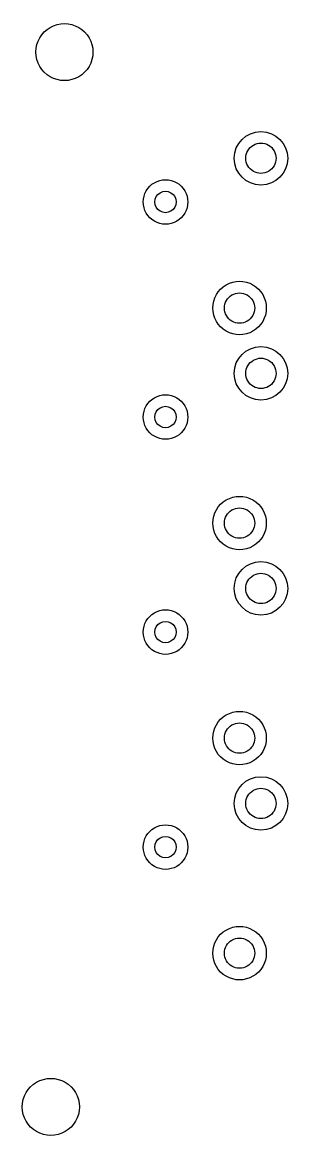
# Model space of a CAD drawing. Extents: x 2 to 134, y -65 to -1.
# Drawn here: x 2.3 to 17.1, y -64.7 to -2.2 of the extents above; entities that cross this region are included whole.
import ezdxf

# ---------------------------------------------------------------- set-up
doc = ezdxf.new("R2010")
doc.units = 0
doc.layers.get('0').update_dxf_attribs({"linetype": 'CONTINUOUS'})

msp = doc.modelspace()

# ---------------------------------------------------------------- linework, layer by layer
at = {"color": 7}
for p, q in [((6.223993, -3.872611), (6.223993, -3.872611)), ((16.492007, -9.832594), (16.492007, -9.832594)), ((17.142005, -9.832594), (17.142005, -9.832594)), ((10.892003, -12.282602), (10.892003, -12.282602)), ((11.542004, -12.282602), (11.542004, -12.282602)), ((15.292009, -18.232603), (15.292009, -18.232603)), ((15.942008, -18.232603), (15.942008, -18.232603)), ((16.492007, -21.897594), (16.492007, -21.897594)), ((17.142005, -21.897594), (17.142005, -21.897594)), ((10.892003, -24.347602), (10.892003, -24.347602)), ((11.542004, -24.347602), (11.542004, -24.347602)), ((15.292009, -30.297679), (15.292009, -30.297679)), ((15.942008, -30.297679), (15.942008, -30.297679)), ((16.492007, -33.962645), (16.492007, -33.962645)), ((17.142005, -33.962645), (17.142005, -33.962645)), ((10.892003, -36.412729), (10.892003, -36.412729)), ((11.542004, -36.412729), (11.542004, -36.412729)), ((15.292009, -42.362679), (15.292009, -42.362679)), ((15.942008, -42.362679), (15.942008, -42.362679)), ((16.492007, -46.027645), (16.492007, -46.027645)), ((17.142005, -46.027645), (17.142005, -46.027645)), ((10.892003, -48.477729), (10.892003, -48.477729)), ((11.542004, -48.477729), (11.542004, -48.477729)), ((15.292009, -54.427679), (15.292009, -54.427679)), ((15.942008, -54.427679), (15.942008, -54.427679)), ((5.461993, -63.054535), (5.461993, -63.054535))]:
    msp.add_line(p, q, dxfattribs=at)
for points in [[(3.023994, -3.872611), (3.023994, -3.300986), (3.328953, -2.772783), (3.823994, -2.486971)], [(3.823994, -2.486971), (4.319036, -2.201159), (4.928952, -2.201159), (5.423993, -2.486971)], [(5.423993, -2.486971), (5.919035, -2.772783), (6.223993, -3.300986), (6.223993, -3.872611)], [(3.823994, -5.258251), (3.328953, -4.972439), (3.023994, -4.444236), (3.023994, -3.872611)], [(6.223993, -3.872611), (6.223993, -4.444236), (5.919035, -4.972439), (5.423993, -5.258251)], [(5.423993, -5.258251), (4.928952, -5.544063), (4.319036, -5.544063), (3.823994, -5.258251)], [(14.142006, -9.832594), (14.142006, -9.004167), (14.813579, -8.332595), (15.642006, -8.332595)], [(15.642006, -8.332595), (16.470433, -8.332595), (17.142005, -9.004167), (17.142005, -9.832594)], [(14.792005, -9.832594), (14.792005, -9.528918), (14.954014, -9.24831), (15.217005, -9.096472)], [(15.217005, -9.096472), (15.479997, -8.944634), (15.804015, -8.944634), (16.067006, -9.096472)], [(16.067006, -9.096472), (16.329997, -9.24831), (16.492007, -9.528918), (16.492007, -9.832594)], [(15.642006, -11.332593), (14.813579, -11.332593), (14.142006, -10.661021), (14.142006, -9.832594)], [(15.217005, -10.568716), (14.954014, -10.416878), (14.792005, -10.13627), (14.792005, -9.832594)], [(17.142005, -9.832594), (17.142005, -10.661021), (16.470433, -11.332593), (15.642006, -11.332593)], [(16.492007, -9.832594), (16.492007, -10.13627), (16.329997, -10.416878), (16.067006, -10.568716)], [(16.067006, -10.568716), (15.804015, -10.720554), (15.479997, -10.720554), (15.217005, -10.568716)], [(9.042004, -12.282602), (9.042004, -11.83602), (9.280252, -11.423361), (9.667004, -11.20007)], [(9.667004, -11.20007), (10.053755, -10.976779), (10.530252, -10.976779), (10.917004, -11.20007)], [(10.917004, -11.20007), (11.303755, -11.423361), (11.542004, -11.83602), (11.542004, -12.282602)], [(9.692005, -12.282602), (9.692005, -12.068243), (9.806364, -11.870167), (9.992004, -11.762988)], [(9.992004, -11.762988), (10.177645, -11.655808), (10.406363, -11.655808), (10.592003, -11.762988)], [(10.592003, -11.762988), (10.777643, -11.870167), (10.892003, -12.068243), (10.892003, -12.282602)], [(9.667004, -13.365134), (9.280252, -13.141843), (9.042004, -12.729184), (9.042004, -12.282602)], [(9.992004, -12.802216), (9.806364, -12.695037), (9.692005, -12.496961), (9.692005, -12.282602)], [(10.892003, -12.282602), (10.892003, -12.496961), (10.777643, -12.695037), (10.592003, -12.802216)], [(11.542004, -12.282602), (11.542004, -12.729184), (11.303755, -13.141843), (10.917004, -13.365134)], [(10.592003, -12.802216), (10.406363, -12.909395), (10.177645, -12.909395), (9.992004, -12.802216)], [(10.917004, -13.365134), (10.530252, -13.588425), (10.053755, -13.588425), (9.667004, -13.365134)], [(13.692008, -16.933565), (14.15611, -16.665616), (14.727906, -16.665616), (15.192008, -16.933565)], [(12.942009, -18.232603), (12.942009, -17.696704), (13.227907, -17.201514), (13.692008, -16.933565)], [(13.592007, -18.232603), (13.592007, -17.928927), (13.754017, -17.648318), (14.017008, -17.49648)], [(14.017008, -17.49648), (14.279999, -17.344642), (14.604017, -17.344642), (14.867009, -17.49648)], [(14.867009, -17.49648), (15.13, -17.648318), (15.292009, -17.928927), (15.292009, -18.232603)], [(15.192008, -16.933565), (15.656109, -17.201514), (15.942008, -17.696704), (15.942008, -18.232603)], [(13.692008, -19.53164), (13.227907, -19.263691), (12.942009, -18.768501), (12.942009, -18.232603)], [(14.017008, -18.968725), (13.754017, -18.816887), (13.592007, -18.536279), (13.592007, -18.232603)], [(15.292009, -18.232603), (15.292009, -18.536279), (15.13, -18.816887), (14.867009, -18.968725)], [(15.942008, -18.232603), (15.942008, -18.768501), (15.656109, -19.263691), (15.192008, -19.53164)], [(14.867009, -18.968725), (14.604017, -19.120563), (14.279999, -19.120563), (14.017008, -18.968725)], [(15.192008, -19.53164), (14.727906, -19.799589), (14.15611, -19.799589), (13.692008, -19.53164)], [(14.142006, -21.897594), (14.142006, -21.069167), (14.813579, -20.397595), (15.642006, -20.397595)], [(15.642006, -20.397595), (16.470433, -20.397595), (17.142005, -21.069167), (17.142005, -21.897594)], [(14.792005, -21.897594), (14.792005, -21.593918), (14.954014, -21.31331), (15.217005, -21.161472)], [(15.217005, -21.161472), (15.479997, -21.009634), (15.804015, -21.009634), (16.067006, -21.161472)], [(16.067006, -21.161472), (16.329997, -21.31331), (16.492007, -21.593918), (16.492007, -21.897594)], [(15.642006, -23.397593), (14.813579, -23.397593), (14.142006, -22.726021), (14.142006, -21.897594)], [(15.217005, -22.633716), (14.954014, -22.481878), (14.792005, -22.20127), (14.792005, -21.897594)], [(17.142005, -21.897594), (17.142005, -22.726021), (16.470433, -23.397593), (15.642006, -23.397593)], [(16.492007, -21.897594), (16.492007, -22.20127), (16.329997, -22.481878), (16.067006, -22.633716)], [(9.667004, -23.26507), (10.053755, -23.041779), (10.530252, -23.041779), (10.917004, -23.26507)], [(16.067006, -22.633716), (15.804015, -22.785554), (15.479997, -22.785554), (15.217005, -22.633716)], [(9.042004, -24.347602), (9.042004, -23.90102), (9.280252, -23.488361), (9.667004, -23.26507)], [(9.992004, -23.827988), (10.177645, -23.720808), (10.406363, -23.720808), (10.592003, -23.827988)], [(10.917004, -23.26507), (11.303755, -23.488361), (11.542004, -23.90102), (11.542004, -24.347602)], [(9.667004, -25.430134), (9.280252, -25.206843), (9.042004, -24.794184), (9.042004, -24.347602)], [(9.692005, -24.347602), (9.692005, -24.133243), (9.806364, -23.935167), (9.992004, -23.827988)], [(9.992004, -24.867216), (9.806364, -24.760037), (9.692005, -24.561961), (9.692005, -24.347602)], [(10.592003, -23.827988), (10.777643, -23.935167), (10.892003, -24.133243), (10.892003, -24.347602)], [(10.892003, -24.347602), (10.892003, -24.561961), (10.777643, -24.760037), (10.592003, -24.867216)], [(11.542004, -24.347602), (11.542004, -24.794184), (11.303755, -25.206843), (10.917004, -25.430134)], [(10.592003, -24.867216), (10.406363, -24.974395), (10.177645, -24.974395), (9.992004, -24.867216)], [(10.917004, -25.430134), (10.530252, -25.653425), (10.053755, -25.653425), (9.667004, -25.430134)], [(13.692008, -28.998641), (14.15611, -28.730692), (14.727906, -28.730692), (15.192008, -28.998641)], [(12.942009, -30.297679), (12.942009, -29.761781), (13.227907, -29.26659), (13.692008, -28.998641)], [(15.192008, -28.998641), (15.656109, -29.26659), (15.942008, -29.761781), (15.942008, -30.297679)], [(13.592007, -30.297679), (13.592007, -29.994003), (13.754017, -29.713395), (14.017008, -29.561556)], [(14.017008, -29.561556), (14.279999, -29.409718), (14.604017, -29.409718), (14.867009, -29.561556)], [(14.867009, -29.561556), (15.13, -29.713395), (15.292009, -29.994003), (15.292009, -30.297679)], [(13.692008, -31.596717), (13.227907, -31.328767), (12.942009, -30.833577), (12.942009, -30.297679)], [(14.017008, -31.033801), (13.754017, -30.881963), (13.592007, -30.601355), (13.592007, -30.297679)], [(15.292009, -30.297679), (15.292009, -30.601355), (15.13, -30.881963), (14.867009, -31.033801)], [(15.942008, -30.297679), (15.942008, -30.833577), (15.656109, -31.328767), (15.192008, -31.596717)], [(14.867009, -31.033801), (14.604017, -31.185639), (14.279999, -31.185639), (14.017008, -31.033801)], [(15.192008, -31.596717), (14.727906, -31.864666), (14.15611, -31.864666), (13.692008, -31.596717)], [(14.142006, -33.962645), (14.142006, -33.134218), (14.813579, -32.462645), (15.642006, -32.462645)], [(15.642006, -32.462645), (16.470433, -32.462645), (17.142005, -33.134218), (17.142005, -33.962645)], [(15.217005, -33.226522), (15.479997, -33.074684), (15.804015, -33.074684), (16.067006, -33.226522)], [(14.792005, -33.962645), (14.792005, -33.658969), (14.954014, -33.378361), (15.217005, -33.226522)], [(16.067006, -33.226522), (16.329997, -33.378361), (16.492007, -33.658969), (16.492007, -33.962645)], [(15.642006, -35.462644), (14.813579, -35.462644), (14.142006, -34.791072), (14.142006, -33.962645)], [(15.217005, -34.698767), (14.954014, -34.546929), (14.792005, -34.266321), (14.792005, -33.962645)], [(17.142005, -33.962645), (17.142005, -34.791072), (16.470433, -35.462644), (15.642006, -35.462644)], [(16.492007, -33.962645), (16.492007, -34.266321), (16.329997, -34.546929), (16.067006, -34.698767)], [(16.067006, -34.698767), (15.804015, -34.850605), (15.479997, -34.850605), (15.217005, -34.698767)], [(9.042004, -36.412729), (9.042004, -35.966147), (9.280252, -35.553488), (9.667004, -35.330197)], [(9.667004, -35.330197), (10.053755, -35.106906), (10.530252, -35.106906), (10.917004, -35.330197)], [(10.917004, -35.330197), (11.303755, -35.553488), (11.542004, -35.966147), (11.542004, -36.412729)], [(9.692005, -36.412729), (9.692005, -36.19837), (9.806364, -36.000294), (9.992004, -35.893115)], [(9.992004, -35.893115), (10.177645, -35.785935), (10.406363, -35.785935), (10.592003, -35.893115)], [(10.592003, -35.893115), (10.777643, -36.000294), (10.892003, -36.19837), (10.892003, -36.412729)], [(9.667004, -37.495261), (9.280252, -37.27197), (9.042004, -36.859311), (9.042004, -36.412729)], [(9.992004, -36.932343), (9.806364, -36.825164), (9.692005, -36.627088), (9.692005, -36.412729)], [(10.892003, -36.412729), (10.892003, -36.627088), (10.777643, -36.825164), (10.592003, -36.932343)], [(11.542004, -36.412729), (11.542004, -36.859311), (11.303755, -37.27197), (10.917004, -37.495261)], [(10.917004, -37.495261), (10.530252, -37.718552), (10.053755, -37.718552), (9.667004, -37.495261)], [(10.592003, -36.932343), (10.406363, -37.039522), (10.177645, -37.039522), (9.992004, -36.932343)], [(12.942009, -42.362679), (12.942009, -41.826781), (13.227907, -41.33159), (13.692008, -41.063641)], [(13.692008, -41.063641), (14.15611, -40.795692), (14.727906, -40.795692), (15.192008, -41.063641)], [(15.192008, -41.063641), (15.656109, -41.33159), (15.942008, -41.826781), (15.942008, -42.362679)], [(13.592007, -42.362679), (13.592007, -42.059003), (13.754017, -41.778395), (14.017008, -41.626556)], [(14.017008, -41.626556), (14.279999, -41.474718), (14.604017, -41.474718), (14.867009, -41.626556)], [(14.867009, -41.626556), (15.13, -41.778395), (15.292009, -42.059003), (15.292009, -42.362679)], [(13.692008, -43.661717), (13.227907, -43.393767), (12.942009, -42.898577), (12.942009, -42.362679)], [(14.017008, -43.098801), (13.754017, -42.946963), (13.592007, -42.666355), (13.592007, -42.362679)], [(15.292009, -42.362679), (15.292009, -42.666355), (15.13, -42.946963), (14.867009, -43.098801)], [(15.942008, -42.362679), (15.942008, -42.898577), (15.656109, -43.393767), (15.192008, -43.661717)], [(14.867009, -43.098801), (14.604017, -43.250639), (14.279999, -43.250639), (14.017008, -43.098801)], [(15.192008, -43.661717), (14.727906, -43.929666), (14.15611, -43.929666), (13.692008, -43.661717)], [(14.142006, -46.027645), (14.142006, -45.199218), (14.813579, -44.527645), (15.642006, -44.527645)], [(15.642006, -44.527645), (16.470433, -44.527645), (17.142005, -45.199218), (17.142005, -46.027645)], [(14.792005, -46.027645), (14.792005, -45.723969), (14.954014, -45.443361), (15.217005, -45.291522)], [(15.217005, -45.291522), (15.479997, -45.139684), (15.804015, -45.139684), (16.067006, -45.291522)], [(16.067006, -45.291522), (16.329997, -45.443361), (16.492007, -45.723969), (16.492007, -46.027645)], [(15.642006, -47.527644), (14.813579, -47.527644), (14.142006, -46.856072), (14.142006, -46.027645)], [(15.217005, -46.763767), (14.954014, -46.611929), (14.792005, -46.331321), (14.792005, -46.027645)], [(17.142005, -46.027645), (17.142005, -46.856072), (16.470433, -47.527644), (15.642006, -47.527644)], [(16.492007, -46.027645), (16.492007, -46.331321), (16.329997, -46.611929), (16.067006, -46.763767)], [(16.067006, -46.763767), (15.804015, -46.915605), (15.479997, -46.915605), (15.217005, -46.763767)], [(9.042004, -48.477729), (9.042004, -48.031147), (9.280252, -47.618488), (9.667004, -47.395197)], [(9.667004, -47.395197), (10.053755, -47.171906), (10.530252, -47.171906), (10.917004, -47.395197)], [(10.917004, -47.395197), (11.303755, -47.618488), (11.542004, -48.031147), (11.542004, -48.477729)], [(9.692005, -48.477729), (9.692005, -48.26337), (9.806364, -48.065294), (9.992004, -47.958115)], [(9.992004, -47.958115), (10.177645, -47.850935), (10.406363, -47.850935), (10.592003, -47.958115)], [(10.592003, -47.958115), (10.777643, -48.065294), (10.892003, -48.26337), (10.892003, -48.477729)], [(9.667004, -49.560261), (9.280252, -49.33697), (9.042004, -48.924311), (9.042004, -48.477729)], [(9.992004, -48.997343), (9.806364, -48.890164), (9.692005, -48.692088), (9.692005, -48.477729)], [(10.892003, -48.477729), (10.892003, -48.692088), (10.777643, -48.890164), (10.592003, -48.997343)], [(11.542004, -48.477729), (11.542004, -48.924311), (11.303755, -49.33697), (10.917004, -49.560261)], [(10.592003, -48.997343), (10.406363, -49.104522), (10.177645, -49.104522), (9.992004, -48.997343)], [(10.917004, -49.560261), (10.530252, -49.783552), (10.053755, -49.783552), (9.667004, -49.560261)], [(12.942009, -54.427679), (12.942009, -53.891781), (13.227907, -53.39659), (13.692008, -53.128641)], [(13.692008, -53.128641), (14.15611, -52.860692), (14.727906, -52.860692), (15.192008, -53.128641)], [(15.192008, -53.128641), (15.656109, -53.39659), (15.942008, -53.891781), (15.942008, -54.427679)], [(13.592007, -54.427679), (13.592007, -54.124003), (13.754017, -53.843395), (14.017008, -53.691556)], [(14.017008, -53.691556), (14.279999, -53.539718), (14.604017, -53.539718), (14.867009, -53.691556)], [(14.867009, -53.691556), (15.13, -53.843395), (15.292009, -54.124003), (15.292009, -54.427679)], [(13.692008, -55.726717), (13.227907, -55.458767), (12.942009, -54.963577), (12.942009, -54.427679)], [(14.017008, -55.163801), (13.754017, -55.011963), (13.592007, -54.731355), (13.592007, -54.427679)], [(15.292009, -54.427679), (15.292009, -54.731355), (15.13, -55.011963), (14.867009, -55.163801)], [(15.942008, -54.427679), (15.942008, -54.963577), (15.656109, -55.458767), (15.192008, -55.726717)], [(14.867009, -55.163801), (14.604017, -55.315639), (14.279999, -55.315639), (14.017008, -55.163801)], [(15.192008, -55.726717), (14.727906, -55.994666), (14.15611, -55.994666), (13.692008, -55.726717)], [(2.261994, -63.054535), (2.261994, -62.48291), (2.566953, -61.954707), (3.061994, -61.668895)], [(3.061994, -61.668895), (3.557036, -61.383082), (4.166952, -61.383082), (4.661993, -61.668895)], [(4.661993, -61.668895), (5.157035, -61.954707), (5.461993, -62.48291), (5.461993, -63.054535)], [(3.061994, -64.440175), (2.566953, -64.154363), (2.261994, -63.62616), (2.261994, -63.054535)], [(5.461993, -63.054535), (5.461993, -63.62616), (5.157035, -64.154363), (4.661993, -64.440175)], [(4.661993, -64.440175), (4.166952, -64.725987), (3.557036, -64.725987), (3.061994, -64.440175)]]:
    msp.add_open_spline(points, degree=3, dxfattribs=at)

doc.saveas('drawing.dxf')
